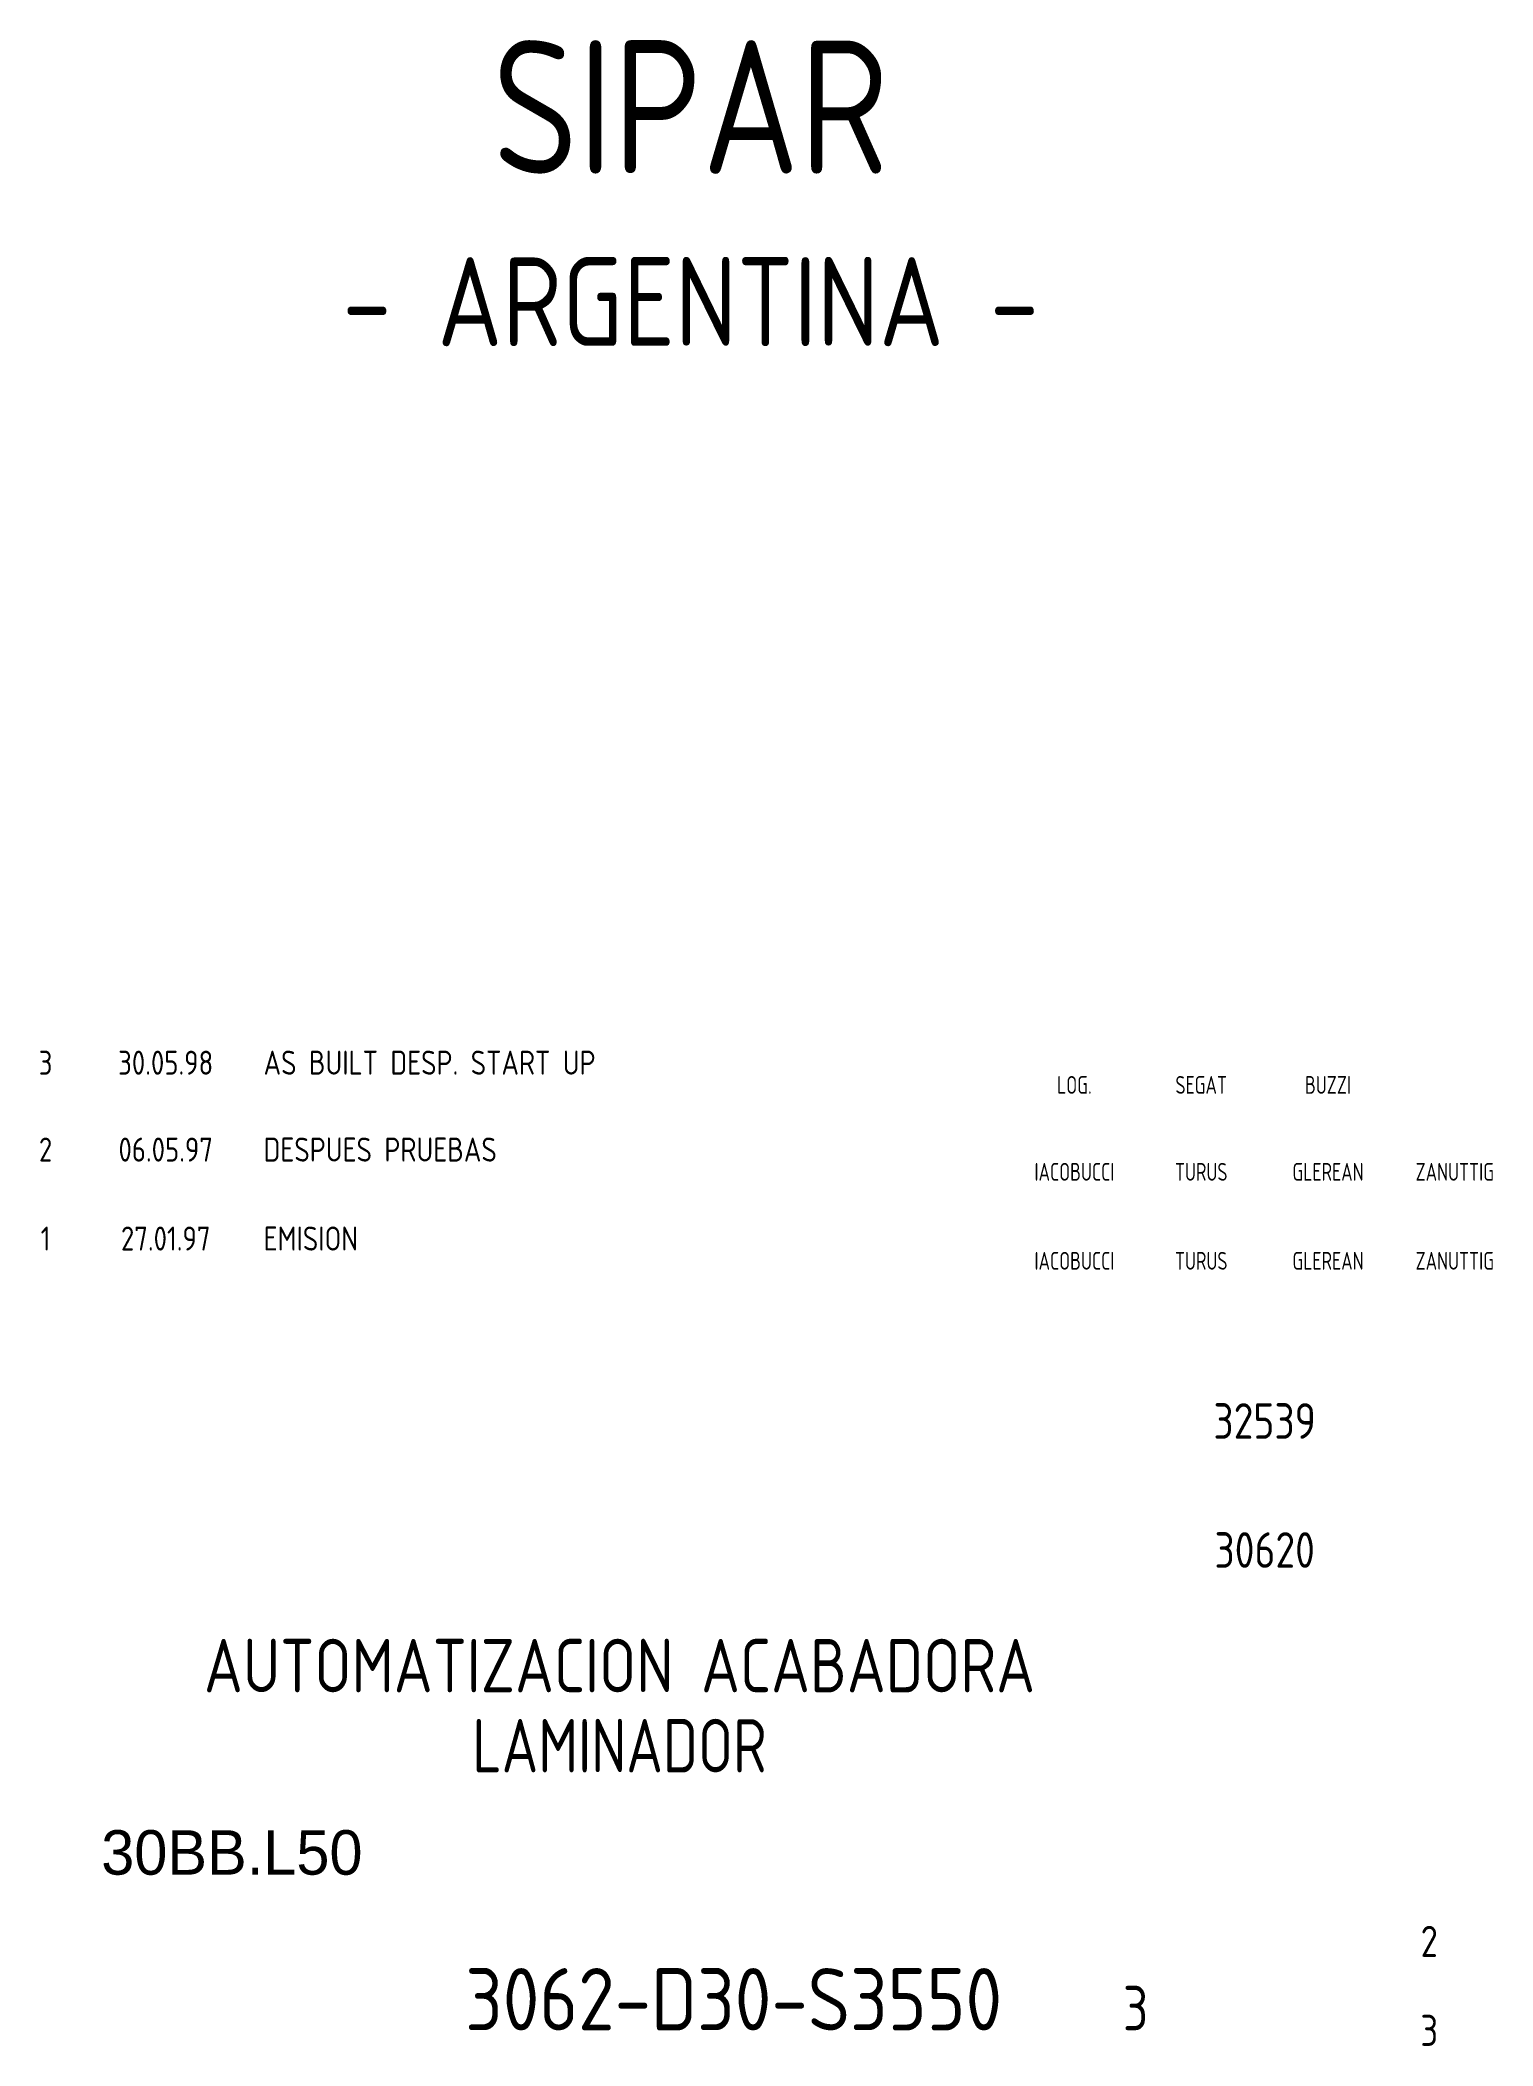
# Model space of a CAD drawing. Extents: x 13 to 412, y 14 to 272.
# Drawn here: x 248.9 to 412.1, y 14.3 to 239.7 of the extents above.
import ezdxf
from ezdxf.enums import TextEntityAlignment as Align

# ---------------------------------------------------------------- set-up
doc = ezdxf.new("R2010")
doc.units = 0
doc.header["$LTSCALE"] = 5
doc.header["$MEASUREMENT"] = 0
doc.layers.get('0').update_dxf_attribs({"linetype": 'CONTINUOUS'})
doc.styles.add('DIN', font='DIN.shx', dxfattribs={"width": 0.85})
doc.styles.add('UNIV', font='UNIV.SHX', dxfattribs={"height": 5})

msp = doc.modelspace()

# ---------------------------------------------------------------- texts
at = {"color": 15, "style": 'DIN', "width": 0.85}
msp.add_text('SIPAR', height=15, dxfattribs=at).set_placement((322, 224.7), align=Align.CENTER)
at = {"color": 2, "style": 'DIN'}
for s, height, width, p in [('- ARGENTINA -', 10, 0.85, (322, 205.31)), ('AUTOMATIZACION ACABADORA', 6, 0.85, (314, 54)), ('LAMINADOR', 6, 0.8, (314, 45))]:
    msp.add_text(s, height=height, dxfattribs=dict(at, width=width)).set_placement(p, align=Align.CENTER)
at = {"color": 3, "style": 'DIN'}
for s, height, width, p in [('3', 2.7, 0.85, (249.5, 124.77)), ('30.05.98', 2.7, 0.85, (263, 124.77)), ('LOG.', 2, 0.75, (365.12, 122.27)), ('SEGAT', 2, 0.75, (379.37, 122.27)), ('BUZZI', 2, 0.75, (393.62, 122.27)), ('2', 2.7, 0.85, (249.5, 115)), ('06.05.97', 2.7, 0.85, (263, 115)), ('IACOBUCCI', 2, 0.75, (365.12, 112.5)), ('TURUS', 2, 0.75, (379.37, 112.5)), ('GLEREAN', 2, 0.75, (393.62, 112.5)), ('ZANUTTIG', 2, 0.75, (407.87, 112.5)), ('1', 2.7, 0.85, (249.5, 105)), ('27.01.97', 2.7, 0.85, (263, 105)), ('IACOBUCCI', 2, 0.75, (365.12, 102.5)), ('TURUS', 2, 0.75, (379.37, 102.5)), ('GLEREAN', 2, 0.75, (393.62, 102.5)), ('ZANUTTIG', 2, 0.75, (407.87, 102.5)), ('32539', 4, 0.85, (386.5, 84.5)), ('30620', 4, 0.85, (386.5, 70)), ('3', 3.5, 0.85, (405, 16))]:
    msp.add_text(s, height=height, dxfattribs=dict(at, width=width)).set_placement(p, align=Align.MIDDLE)
at = {"color": 3, "style": 'DIN', "width": 0.85}
for s, p in [('AS BUILT DESP. START UP', (274, 124.77)), ('DESPUES PRUEBAS', (274, 115)), ('EMISION', (274, 105))]:
    msp.add_text(s, height=2.7, dxfattribs=at).set_placement(p, align=Align.MIDDLE_LEFT)
at = {"color": 3, "style": 'UNIV'}
msp.add_text('30BB.L50', height=5, dxfattribs=at).set_placement((255.75, 33.5))
at = {"color": 2, "style": 'DIN', "width": 0.85}
msp.add_text('2', height=3.5, dxfattribs=at).set_placement((405, 26), align=Align.MIDDLE)
at = {"color": 2, "style": 'DIN', "width": 0.9}
msp.add_text('3062-D30-S3550', height=7, dxfattribs=at).set_placement((357, 16), align=Align.RIGHT)
at = {"color": 3, "style": 'DIN', "width": 0.85}
msp.add_text('3', height=5, dxfattribs=at).set_placement((372, 16), align=Align.CENTER)

doc.saveas('drawing.dxf')
